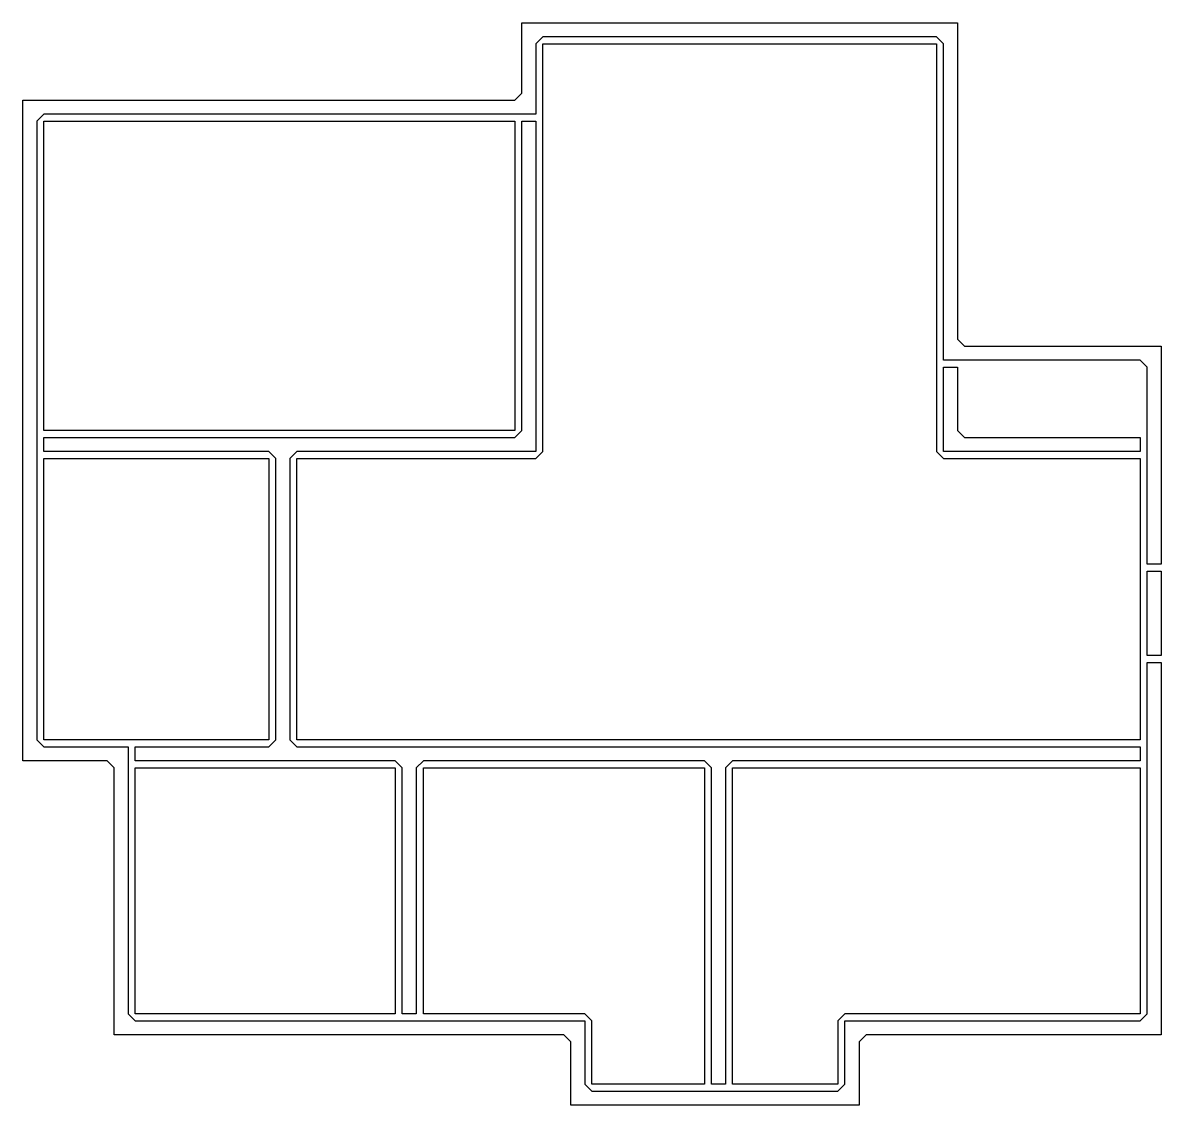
# Model space of a CAD drawing. Header units: metres. Extents: x 47 to 209, y 51 to 205.
import ezdxf

# ---------------------------------------------------------------- set-up
doc = ezdxf.new("R2010")
doc.units = ezdxf.units.M
for name, color, linetype in [('Bathroom', 5, 'Continuous'), ('Common_room', 2, 'Continuous'), ('Inner_walls', 9, 'Continuous'), ('Kitchen', 3, 'Continuous'), ('Living_room', 10, 'Continuous'), ('Main_gate', 1, 'Continuous'), ('Master_room', 6, 'Continuous')]:
    doc.layers.add(name, color=color, linetype=linetype)

msp = doc.modelspace()

# ---------------------------------------------------------------- linework, layer by layer
at = {"layer": 'Bathroom'}
msp.add_lwpolyline([(50, 103), (50, 143), (82, 143), (82, 103)], close=True, dxfattribs=at)
at = {"layer": 'Common_room'}
for points in [[(63, 64), (63, 99), (100, 99), (100, 64)], [(144, 54), (128, 54), (128, 63), (127, 64), (104, 64), (104, 99), (144, 99)]]:
    msp.add_lwpolyline(points, close=True, dxfattribs=at)
at = {"layer": 'Inner_walls'}
for points in [[(147, 54), (145, 54), (145, 99), (144, 100), (104, 100), (103, 99), (103, 64), (101, 64), (101, 99), (100, 100), (63, 100), (63, 102), (82, 102), (83, 103), (83, 143), (82, 144), (50, 144), (50, 146), (117, 146), (118, 147), (118, 191), (120, 191), (120, 144), (86, 144), (85, 143), (85, 103), (86, 102), (206, 102), (206, 100), (148, 100), (147, 99)], [(178, 156), (180, 156), (180, 147), (181, 146), (206, 146), (206, 144), (178, 144)]]:
    msp.add_lwpolyline(points, close=True, dxfattribs=at)
at = {"layer": 'Kitchen'}
msp.add_lwpolyline([(148, 54), (148, 99), (206, 99), (206, 64), (164, 64), (163, 63), (163, 54)], close=True, dxfattribs=at)
at = {"layer": 'Living_room'}
msp.add_lwpolyline([(86, 103), (86, 143), (120, 143), (121, 144), (121, 202), (177, 202), (177, 144), (178, 143), (206, 143), (206, 103)], close=True, dxfattribs=at)
at = {"layer": 'Main_gate'}
msp.add_lwpolyline([(207, 115), (207, 127), (209, 127), (209, 115)], close=True, dxfattribs=at)
at = {"layer": 'Master_room'}
msp.add_lwpolyline([(50, 147), (50, 191), (117, 191), (117, 147)], close=True, dxfattribs=at)
at = {"layer": 'Walls'}
msp.add_lwpolyline([(60, 61), (60, 99), (59, 100), (47, 100), (47, 194), (117, 194), (118, 195), (118, 205), (180, 205), (180, 160), (181, 159), (209, 159), (209, 128), (207, 128), (207, 156), (206, 157), (178, 157), (178, 202), (177, 203), (121, 203), (120, 202), (120, 192), (50, 192), (49, 191), (49, 103), (50, 102), (62, 102), (62, 64), (63, 63), (127, 63), (127, 54), (128, 53), (163, 53), (164, 54), (164, 63), (206, 63), (207, 64), (207, 114), (209, 114), (209, 61), (167, 61), (166, 60), (166, 51), (125, 51), (125, 60), (124, 61)], close=True, dxfattribs=at)

doc.saveas('drawing.dxf')
